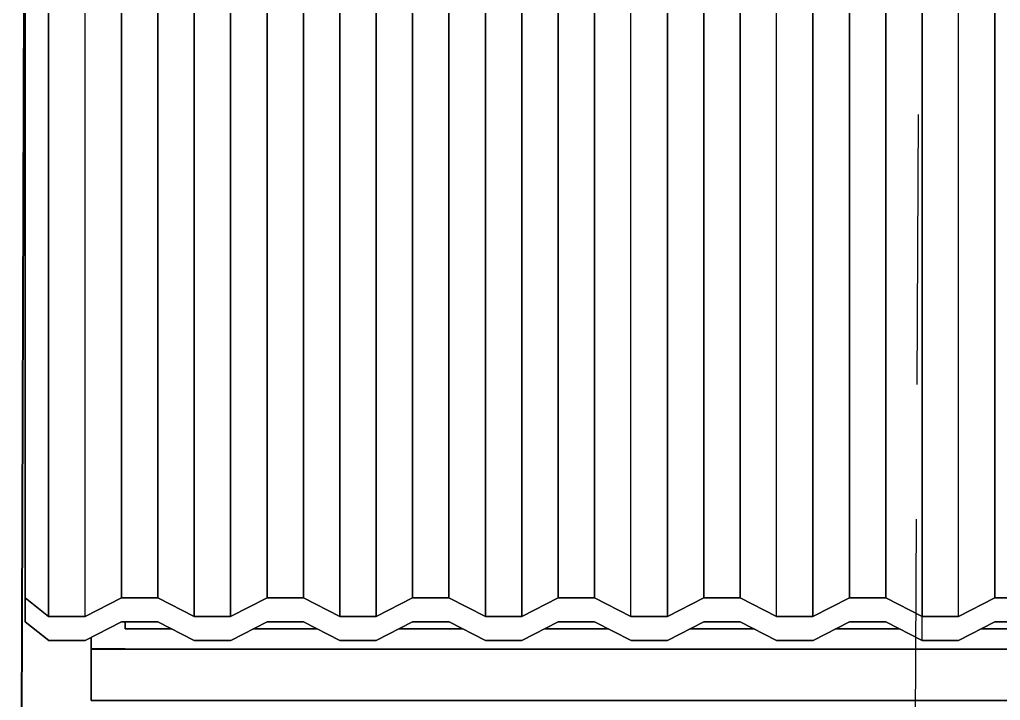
# Model space of a CAD drawing. Header units: millimetres. Extents: x -4997 to -4876, y -8737 to -8661.
# Drawn here: x -4966.295 to -4963.985, y -8706.777 to -8705.175 of the extents above; entities that cross this region are included whole.
import ezdxf

# ---------------------------------------------------------------- set-up
doc = ezdxf.new("R2010")
doc.units = ezdxf.units.MM
doc.header["$LTSCALE"] = 0.1
doc.linetypes.add('HIDDEN', pattern=[9.525, 6.35, -3.175])
for name, color, linetype in [('cobertura nova', 4, 'Continuous'), ('hachuras cobertura', 251, 'Continuous'), ('imagem', 7, 'Continuous'), ('layout cobertura', 251, 'Continuous')]:
    doc.layers.add(name, color=color, linetype=linetype)
doc.layers.add('coberturas', color=7, linetype='Continuous', lineweight=40)
picture_1 = doc.add_image_def('image1.jpg', size_in_pixel=(1920, 1080))

msp = doc.modelspace()

# ---------------------------------------------------------------- linework, layer by layer
at = {"layer": 'cobertura nova'}
for p, q in [((-4966.2815, -8701.75), (-4966.2815, -8706.5361)), ((-4966.2815, -8706.5361), (-4966.2815, -8701.75)), ((-4966.2815, -8706.5361), (-4966.2814, -8706.5924)), ((-4966.2262, -8706.58), (-4966.2815, -8706.5361)), ((-4966.2814, -8706.5924), (-4966.2815, -8706.5361)), ((-4966.2815, -8706.5361), (-4966.2262, -8706.58)), ((-4966.1405, -8706.58), (-4966.0548, -8706.5361)), ((-4966.0548, -8706.5361), (-4966.1405, -8706.58)), ((-4966.0548, -8706.5361), (-4966.0548, -8706.5361)), ((-4966.0548, -8706.5361), (-4965.9691, -8706.5361)), ((-4965.9691, -8706.5361), (-4966.0548, -8706.5361)), ((-4965.9691, -8706.5361), (-4965.8834, -8706.58)), ((-4965.8834, -8706.58), (-4965.9691, -8706.5361)), ((-4965.7976, -8706.58), (-4965.7119, -8706.5361)), ((-4965.7119, -8706.5361), (-4965.7976, -8706.58)), ((-4965.6262, -8706.5361), (-4965.7119, -8706.5361)), ((-4965.7119, -8706.5361), (-4965.6262, -8706.5361)), ((-4965.6262, -8706.5361), (-4965.6262, -8706.5361)), ((-4965.5405, -8706.58), (-4965.6262, -8706.5361)), ((-4965.6262, -8706.5361), (-4965.5405, -8706.58)), ((-4965.4548, -8706.58), (-4965.3691, -8706.5361)), ((-4965.3691, -8706.5361), (-4965.4548, -8706.58)), ((-4965.3691, -8706.5361), (-4965.2834, -8706.5361)), ((-4965.2834, -8706.5361), (-4965.3691, -8706.5361)), ((-4965.2834, -8706.5361), (-4965.1976, -8706.58)), ((-4965.1976, -8706.58), (-4965.2834, -8706.5361)), ((-4965.1119, -8706.58), (-4965.0262, -8706.5361)), ((-4965.0262, -8706.5361), (-4965.1119, -8706.58)), ((-4965.0262, -8706.5361), (-4964.9405, -8706.5361)), ((-4964.9405, -8706.5361), (-4965.0262, -8706.5361)), ((-4964.8548, -8706.58), (-4964.9405, -8706.5361)), ((-4964.9405, -8706.5361), (-4964.8548, -8706.58)), ((-4964.7691, -8706.58), (-4964.6834, -8706.5361)), ((-4964.6834, -8706.5361), (-4964.7691, -8706.58)), ((-4964.6834, -8706.5361), (-4964.5976, -8706.5361)), ((-4964.5976, -8706.5361), (-4964.6834, -8706.5361)), ((-4964.5119, -8706.5801), (-4964.5976, -8706.5361)), ((-4964.5976, -8706.5361), (-4964.5119, -8706.58)), ((-4964.4262, -8706.58), (-4964.3405, -8706.5361)), ((-4964.3405, -8706.5361), (-4964.4262, -8706.5801)), ((-4964.3405, -8706.5361), (-4964.2548, -8706.5361)), ((-4964.2548, -8706.5361), (-4964.3405, -8706.5361)), ((-4964.2548, -8706.5361), (-4964.1691, -8706.58)), ((-4964.1691, -8706.5801), (-4964.2548, -8706.5361)), ((-4963.9976, -8706.5361), (-4964.0834, -8706.5801)), ((-4964.0834, -8706.58), (-4963.9976, -8706.5361)), ((-4963.9976, -8706.5361), (-4963.9119, -8706.5361)), ((-4963.9119, -8706.5361), (-4963.9976, -8706.5361)), ((-4966.1405, -8706.58), (-4966.2262, -8706.58)), ((-4966.2262, -8706.58), (-4966.1405, -8706.58)), ((-4965.8834, -8706.58), (-4965.7976, -8706.58)), ((-4965.7976, -8706.58), (-4965.8834, -8706.58)), ((-4965.5405, -8706.58), (-4965.4548, -8706.58)), ((-4965.4548, -8706.58), (-4965.5405, -8706.58)), ((-4965.1976, -8706.58), (-4965.1119, -8706.58)), ((-4965.1119, -8706.58), (-4965.1976, -8706.58)), ((-4964.7691, -8706.58), (-4964.8548, -8706.58)), ((-4964.8548, -8706.58), (-4964.7691, -8706.58)), ((-4964.4262, -8706.5801), (-4964.5119, -8706.5801)), ((-4964.5119, -8706.58), (-4964.4262, -8706.58)), ((-4964.1691, -8706.58), (-4964.0834, -8706.58)), ((-4964.0834, -8706.5801), (-4964.1691, -8706.5801)), ((-4964.169, -8706.6364), (-4964.169, -8706.5801)), ((-4966.2814, -8706.5924), (-4966.2261, -8706.6364)), ((-4966.2261, -8706.6364), (-4966.2814, -8706.5924)), ((-4966.1404, -8706.6364), (-4966.0547, -8706.5924)), ((-4966.0547, -8706.5924), (-4966.1404, -8706.6364)), ((-4965.969, -8706.5924), (-4966.0547, -8706.5924)), ((-4966.0547, -8706.5924), (-4966.0547, -8706.5924)), ((-4966.0547, -8706.5924), (-4965.969, -8706.5924)), ((-4966.0462, -8706.5924), (-4966.0462, -8706.6092)), ((-4966.0462, -8706.5924), (-4966.0462, -8706.6092)), ((-4966.0462, -8706.6092), (-4966.0462, -8706.5924)), ((-4965.9364, -8706.6092), (-4966.0462, -8706.6092)), ((-4966.0462, -8706.6092), (-4965.9364, -8706.6092)), ((-4965.8832, -8706.6364), (-4965.969, -8706.5924)), ((-4965.969, -8706.5924), (-4965.969, -8706.5924)), ((-4965.969, -8706.5924), (-4965.8832, -8706.6364)), ((-4965.969, -8706.5924), (-4965.969, -8706.5924)), ((-4965.7975, -8706.6364), (-4965.7118, -8706.5924)), ((-4965.7118, -8706.5924), (-4965.7975, -8706.6364)), ((-4965.5935, -8706.6092), (-4965.7444, -8706.6092)), ((-4965.7444, -8706.6092), (-4965.5935, -8706.6092)), ((-4965.7118, -8706.5924), (-4965.7118, -8706.5924)), ((-4965.6261, -8706.5924), (-4965.7118, -8706.5924)), ((-4965.7118, -8706.5924), (-4965.7118, -8706.5924)), ((-4965.7118, -8706.5924), (-4965.6261, -8706.5924)), ((-4965.5404, -8706.6364), (-4965.6261, -8706.5924)), ((-4965.6261, -8706.5924), (-4965.6261, -8706.5924)), ((-4965.6261, -8706.5924), (-4965.5404, -8706.6364)), ((-4965.6261, -8706.5924), (-4965.6261, -8706.5924)), ((-4965.4547, -8706.6364), (-4965.369, -8706.5925)), ((-4965.369, -8706.5924), (-4965.4547, -8706.6364)), ((-4965.2506, -8706.6092), (-4965.4015, -8706.6092)), ((-4965.4015, -8706.6092), (-4965.2506, -8706.6092)), ((-4965.369, -8706.5925), (-4965.369, -8706.5924)), ((-4965.2832, -8706.5924), (-4965.369, -8706.5924)), ((-4965.369, -8706.5924), (-4965.369, -8706.5925)), ((-4965.369, -8706.5925), (-4965.2832, -8706.5925)), ((-4965.1975, -8706.6364), (-4965.2832, -8706.5924)), ((-4965.2832, -8706.5924), (-4965.2832, -8706.5925)), ((-4965.2832, -8706.5925), (-4965.2832, -8706.5924)), ((-4965.2832, -8706.5925), (-4965.1975, -8706.6364)), ((-4965.0261, -8706.5924), (-4965.1118, -8706.6364)), ((-4965.1118, -8706.6364), (-4965.0261, -8706.5925)), ((-4964.9078, -8706.6092), (-4965.0587, -8706.6092)), ((-4965.0587, -8706.6092), (-4964.9078, -8706.6092)), ((-4965.0261, -8706.5924), (-4965.0261, -8706.5925)), ((-4964.9404, -8706.5924), (-4965.0261, -8706.5924)), ((-4965.0261, -8706.5925), (-4965.0261, -8706.5924)), ((-4965.0261, -8706.5925), (-4964.9404, -8706.5925)), ((-4964.9404, -8706.5925), (-4964.9404, -8706.5924)), ((-4964.8547, -8706.6364), (-4964.9404, -8706.5924)), ((-4964.9404, -8706.5925), (-4964.8547, -8706.6364)), ((-4964.6832, -8706.5924), (-4964.769, -8706.6364)), ((-4964.769, -8706.6364), (-4964.6832, -8706.5925)), ((-4964.5649, -8706.6092), (-4964.7158, -8706.6092)), ((-4964.7158, -8706.6092), (-4964.5649, -8706.6092)), ((-4964.6832, -8706.5925), (-4964.6832, -8706.5924)), ((-4964.5975, -8706.5924), (-4964.6832, -8706.5924)), ((-4964.6832, -8706.5924), (-4964.6832, -8706.5925)), ((-4964.6832, -8706.5925), (-4964.5975, -8706.5925)), ((-4964.5118, -8706.6364), (-4964.5975, -8706.5924)), ((-4964.5975, -8706.5924), (-4964.5975, -8706.5925)), ((-4964.5975, -8706.5925), (-4964.5975, -8706.5924)), ((-4964.5975, -8706.5925), (-4964.5118, -8706.6364)), ((-4964.3404, -8706.5924), (-4964.4261, -8706.6364)), ((-4964.4261, -8706.6364), (-4964.3404, -8706.5925)), ((-4964.2221, -8706.6092), (-4964.373, -8706.6092)), ((-4964.373, -8706.6092), (-4964.2221, -8706.6092)), ((-4964.3404, -8706.5924), (-4964.3404, -8706.5925)), ((-4964.2547, -8706.5924), (-4964.3404, -8706.5924)), ((-4964.3404, -8706.5925), (-4964.2547, -8706.5925)), ((-4964.2547, -8706.5924), (-4964.2547, -8706.5925)), ((-4964.169, -8706.6364), (-4964.2547, -8706.5924)), ((-4964.2547, -8706.5925), (-4964.169, -8706.6364)), ((-4963.9975, -8706.5924), (-4964.0832, -8706.6364)), ((-4964.0832, -8706.6364), (-4963.9975, -8706.5925)), ((-4963.8792, -8706.6092), (-4964.0301, -8706.6092)), ((-4964.0301, -8706.6092), (-4963.8792, -8706.6092)), ((-4963.9975, -8706.5925), (-4963.9975, -8706.5924)), ((-4963.9118, -8706.5924), (-4963.9975, -8706.5924)), ((-4963.9975, -8706.5924), (-4963.9975, -8706.5925)), ((-4963.9975, -8706.5925), (-4963.9118, -8706.5925)), ((-4966.1262, -8706.6291), (-4966.1262, -8706.6566)), ((-4966.1262, -8706.6292), (-4966.1262, -8706.73)), ((-4966.1262, -8706.6565), (-4966.1262, -8706.6292)), ((-4966.2261, -8706.6364), (-4966.1404, -8706.6364)), ((-4966.1404, -8706.6364), (-4966.2261, -8706.6364)), ((-4966.1404, -8706.6364), (-4966.1404, -8706.6364)), ((-4966.0462, -8706.6565), (-4966.1262, -8706.6565)), ((-4966.1262, -8706.6566), (-4966.1262, -8706.6565)), ((-4966.1262, -8706.6566), (-4966.1262, -8706.7774)), ((-4966.1262, -8706.7774), (-4966.1262, -8706.6566)), ((-4966.1262, -8706.6566), (-4966.0462, -8706.6566)), ((-4966.0462, -8706.6566), (-4966.0462, -8706.6565)), ((-4966.0462, -8706.6565), (-4966.0462, -8706.6566)), ((-4962.2062, -8706.6566), (-4966.0462, -8706.6565)), ((-4966.0462, -8706.6566), (-4966.0462, -8706.6565)), ((-4966.0462, -8706.6566), (-4962.2062, -8706.6566)), ((-4965.8832, -8706.6364), (-4965.8832, -8706.6364)), ((-4965.8832, -8706.6364), (-4965.7975, -8706.6364)), ((-4965.7975, -8706.6364), (-4965.8832, -8706.6364)), ((-4965.8832, -8706.6364), (-4965.8832, -8706.6364)), ((-4965.7975, -8706.6364), (-4965.7975, -8706.6364)), ((-4965.5404, -8706.6364), (-4965.5404, -8706.6364)), ((-4965.5404, -8706.6364), (-4965.4547, -8706.6364)), ((-4965.4547, -8706.6364), (-4965.5404, -8706.6364)), ((-4965.5404, -8706.6364), (-4965.5404, -8706.6364)), ((-4965.4547, -8706.6364), (-4965.4547, -8706.6364)), ((-4965.1118, -8706.6364), (-4965.1975, -8706.6364)), ((-4965.1975, -8706.6364), (-4965.1975, -8706.6364)), ((-4965.1975, -8706.6364), (-4965.1118, -8706.6364)), ((-4965.1975, -8706.6364), (-4965.1975, -8706.6364)), ((-4965.1118, -8706.6364), (-4965.1118, -8706.6364)), ((-4965.1118, -8706.6364), (-4965.1118, -8706.6364)), ((-4964.8547, -8706.6364), (-4964.8547, -8706.6364)), ((-4964.8547, -8706.6364), (-4964.769, -8706.6364)), ((-4964.8547, -8706.6364), (-4964.8547, -8706.6364)), ((-4964.769, -8706.6364), (-4964.8547, -8706.6364)), ((-4964.769, -8706.6364), (-4964.769, -8706.6364)), ((-4964.4261, -8706.6364), (-4964.5118, -8706.6364)), ((-4964.5118, -8706.6364), (-4964.5118, -8706.6364)), ((-4964.5118, -8706.6364), (-4964.4261, -8706.6364)), ((-4964.5118, -8706.6364), (-4964.5118, -8706.6364)), ((-4964.4261, -8706.6364), (-4964.4261, -8706.6364)), ((-4964.4261, -8706.6364), (-4964.4261, -8706.6364)), ((-4964.169, -8706.6364), (-4964.169, -8706.6364)), ((-4964.169, -8706.6364), (-4964.0832, -8706.6364)), ((-4964.0832, -8706.6364), (-4964.169, -8706.6364)), ((-4964.0832, -8706.6364), (-4964.0832, -8706.6364)), ((-4966.1262, -8706.73), (-4966.1262, -8706.7774)), ((-4966.1262, -8706.7774), (-4966.0462, -8706.7774)), ((-4966.1262, -8706.7774), (-4966.1262, -8706.7774)), ((-4966.0462, -8706.7774), (-4966.1262, -8706.7774)), ((-4966.0462, -8706.7774), (-4962.2062, -8706.7774)), ((-4962.2062, -8706.7774), (-4966.0462, -8706.7774))]:
    msp.add_line(p, q, dxfattribs=at)
at = {"layer": 'coberturas'}
msp.add_line((-4966.2954, -8708.7329), (-4966.2462, -8693.018), dxfattribs=at)
at = {"layer": 'hachuras cobertura'}
for p, q in [((-4966.0548, -8706.5361), (-4966.0548, -8701.75)), ((-4966.0548, -8701.75), (-4966.0548, -8706.5361)), ((-4965.969, -8701.75), (-4965.9691, -8706.5361)), ((-4965.9691, -8706.5361), (-4965.969, -8701.75)), ((-4965.7119, -8706.5361), (-4965.7119, -8701.75)), ((-4965.7119, -8701.75), (-4965.7119, -8706.5361)), ((-4965.6262, -8706.5361), (-4965.6262, -8701.75)), ((-4965.6262, -8701.75), (-4965.6262, -8706.5361)), ((-4965.3691, -8706.5361), (-4965.369, -8701.75)), ((-4965.369, -8701.75), (-4965.3691, -8706.5361)), ((-4965.2834, -8706.5361), (-4965.2833, -8701.75)), ((-4965.2833, -8701.75), (-4965.2834, -8706.5361)), ((-4965.0262, -8706.5361), (-4965.0262, -8701.75)), ((-4965.0262, -8701.75), (-4965.0262, -8706.5361)), ((-4964.9405, -8706.5361), (-4964.9405, -8701.75)), ((-4964.9405, -8701.75), (-4964.9405, -8706.5361)), ((-4964.2548, -8706.5361), (-4964.2548, -8701.75)), ((-4964.2548, -8701.75), (-4964.2548, -8706.5361)), ((-4963.9976, -8701.75), (-4963.9976, -8706.5361)), ((-4963.9976, -8706.5361), (-4963.9976, -8701.75)), ((-4966.2262, -8706.58), (-4966.2262, -8701.794)), ((-4966.2262, -8701.794), (-4966.2262, -8706.58)), ((-4966.1405, -8706.58), (-4966.1405, -8701.794)), ((-4965.8833, -8701.794), (-4965.8834, -8706.58)), ((-4965.8834, -8706.58), (-4965.8833, -8701.794)), ((-4965.7976, -8706.58), (-4965.7976, -8701.794)), ((-4965.7976, -8701.794), (-4965.7976, -8706.58)), ((-4965.5405, -8701.794), (-4965.5405, -8706.58)), ((-4965.5405, -8706.58), (-4965.5405, -8701.794)), ((-4965.4548, -8706.58), (-4965.4548, -8701.794)), ((-4965.4548, -8701.794), (-4965.4548, -8706.58)), ((-4965.1976, -8706.58), (-4965.1976, -8701.794)), ((-4965.1976, -8701.794), (-4965.1976, -8706.58)), ((-4965.1119, -8706.58), (-4965.1119, -8701.794)), ((-4965.1119, -8701.794), (-4965.1119, -8706.58)), ((-4964.1691, -8706.5801), (-4964.169, -8701.794)), ((-4964.169, -8701.794), (-4964.1691, -8706.5801)), ((-4964.0834, -8706.5801), (-4964.0833, -8701.794)), ((-4964.3405, -8706.5361), (-4964.3405, -8701.8925)), ((-4964.3405, -8701.8925), (-4964.3405, -8706.5361)), ((-4964.4262, -8702.357), (-4964.4262, -8706.5801)), ((-4964.4262, -8706.5801), (-4964.4262, -8702.357)), ((-4964.5119, -8706.5801), (-4964.5119, -8702.8216)), ((-4964.5976, -8706.5361), (-4964.5976, -8703.2861)), ((-4964.5976, -8703.2861), (-4964.5976, -8706.5361)), ((-4964.6834, -8706.5361), (-4964.6833, -8703.7506)), ((-4964.6833, -8703.7506), (-4964.6834, -8706.5361)), ((-4964.7691, -8704.2151), (-4964.7691, -8706.58)), ((-4964.7691, -8706.58), (-4964.7691, -8704.2151)), ((-4964.8548, -8706.58), (-4964.8548, -8704.9581))]:
    msp.add_line(p, q, dxfattribs=at)
at = {"layer": 'layout cobertura', "linetype": 'HIDDEN'}
msp.add_line((-4964.3308, -8736.5133), (-4964.0045, -8670.2532), dxfattribs=at)

# ---------------------------------------------------------------- pictures from other files: only their frames are drawn
at = {"layer": 'imagem'}
image = msp.add_image(picture_1, insert=(-4995.0367, -8736.0525), size_in_units=(116.4021, 65.4762), dxfattribs=at)
image.dxf.flags = 7

doc.saveas('drawing.dxf')
